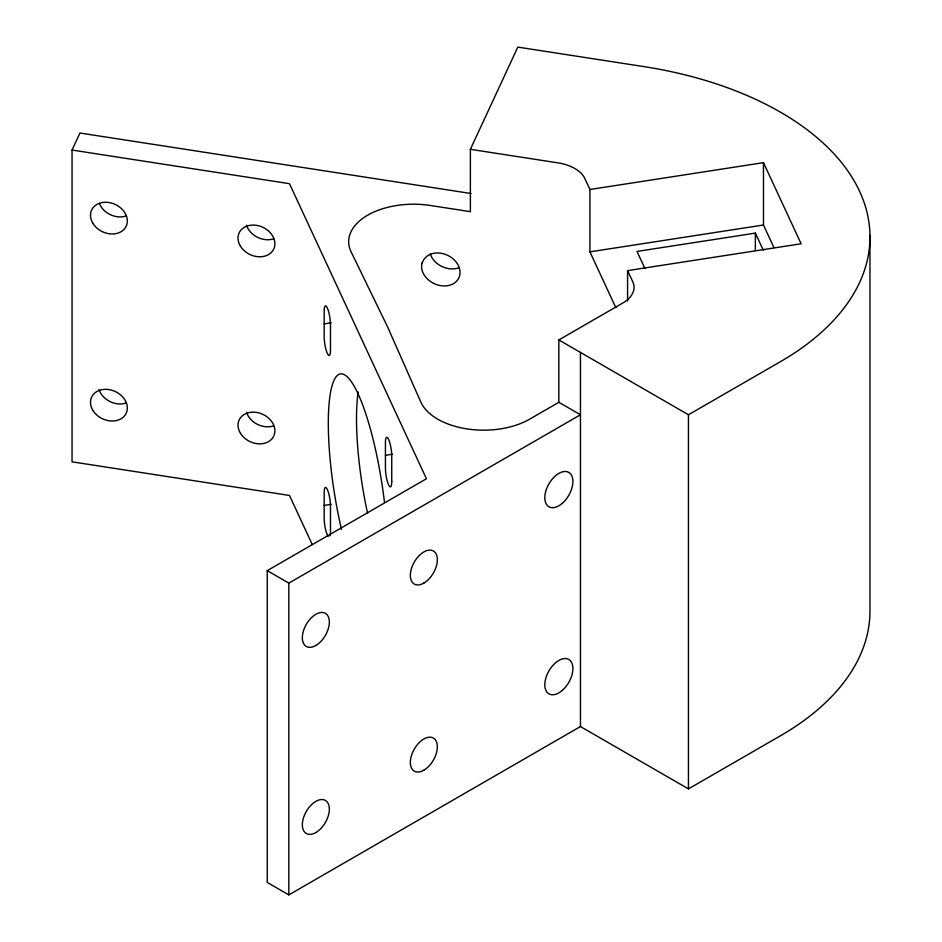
<?xml version="1.0" encoding="UTF-8"?>
<svg xmlns="http://www.w3.org/2000/svg" width="942" height="942" viewBox="0 0 942 942"><rect width="100%" height="100%" fill="white"/><g stroke="black" fill="none" stroke-linecap="round" stroke-linejoin="round"><path stroke-width="1.41" d="M312.308 544.641L289.488 495.457L72.039 461.827L72.039 150.049L79.94 133.01L471.012 193.51M470.376 149.319L517.817 47.1L643.563 66.552A305.479 176.366 0 0 1 859.575 191.261A305.479 176.366 0 0 1 780.506 361.622L688.449 414.763L558.841 339.944L558.841 402.293L529.569 419.202A64.916 37.48 0 0 1 466.502 428.834A64.916 37.48 0 0 1 420.78 401.975L387.468 326.65L351.083 251.808A64.916 37.48 0 0 1 367.415 215.341A64.916 37.48 0 0 1 430.388 205.486L470.376 211.667L470.376 149.319L557.794 162.836A38.175 22.043 0 0 1 584.794 178.427L589.939 189.495L589.939 251.855L615.856 307.716M558.841 339.944L622.839 302.994A38.175 22.043 0 0 0 632.73 281.693L627.584 270.625L801.124 243.778L763.467 162.648L589.939 189.495M869.961 235.312L869.961 609.45A305.479 176.366 0 0 1 780.506 735.749L688.449 788.901L580.449 726.541L288.841 894.9L267.245 882.43L267.245 570.652L426.432 478.748L289.488 183.69L72.039 150.049M267.245 570.652L288.841 583.122L580.449 414.763L558.841 402.293M589.939 251.855L763.467 225.008L773.971 247.616M763.279 250.207L755.354 233.121L637.016 251.432L644.94 268.517M324.166 323.895L331.172 322.812M385.431 455.292L392.437 454.209M324.166 505.395L331.172 504.311M763.467 162.648L763.467 225.008M755.354 233.121L755.354 250.395M688.449 414.763L688.449 788.901M627.584 270.625L627.584 301.075M580.449 352.414L580.449 726.541M288.841 583.122L288.841 894.9M341.51 529.463A114.559 24.209 81.2 0 1 338.319 374.716A114.559 24.209 81.2 0 1 384.454 502.216M458.365 267.952A19.853 15.661 24.9 0 1 430.247 253.751M273.58 425.89A19.087 15.06 24.9 0 1 246.545 412.243M273.58 238.821A19.087 15.06 24.9 0 1 246.545 225.173M126.04 216.001A19.087 15.06 24.9 0 1 99.357 203.378M126.04 403.058A19.087 15.06 24.9 0 1 99.016 389.411M367.557 513.26A114.559 25.281 80.8 0 1 358.172 392.025M328.134 536.339A12.187 2.579 81.2 0 1 324.166 518.171L324.166 492.607A12.187 2.579 81.2 0 1 327.321 489.451A12.187 2.579 81.2 0 1 330.477 506.195L330.477 531.771A12.187 2.579 81.2 0 1 330.053 535.833M422.134 262.924C419.967 270.189 424.571 277.395 430.388 281.411A19.853 15.661 24.9 0 0 455.339 282.341A19.853 15.661 24.9 0 0 455.339 261.052A19.853 15.661 24.9 0 0 430.388 254.258L426.785 256.318L423.947 259.274L422.134 262.924M391.742 481.656L391.742 456.093A12.187 2.579 81.2 0 0 388.587 439.349A12.187 2.579 81.2 0 0 385.431 442.505L385.431 468.068A12.187 2.579 81.2 0 0 388.587 484.812A12.187 2.579 81.2 0 0 391.742 481.656M330.477 350.259L330.477 324.696A12.187 2.579 81.2 0 0 327.321 307.952A12.187 2.579 81.2 0 0 324.166 311.107L324.166 336.671A12.187 2.579 81.2 0 0 327.321 353.415A12.187 2.579 81.2 0 0 330.477 350.259M562.48 503.158A19.853 11.469 -60 0 0 568.78 472.401A19.853 11.469 -60 0 0 545.288 493.219A19.853 11.469 -60 0 0 562.48 503.158M562.48 690.227A19.853 11.469 -60 0 0 568.78 659.459A19.853 11.469 -60 0 0 545.288 680.289A19.853 11.469 -60 0 0 562.48 690.227M240.481 246.251A19.087 15.06 24.9 0 0 272.426 251.196A19.087 15.06 24.9 0 0 256.448 225.338A19.087 15.06 24.9 0 0 240.481 246.251M240.481 433.32A19.087 15.06 24.9 0 0 272.426 438.265A19.087 15.06 24.9 0 0 256.448 412.408A19.087 15.06 24.9 0 0 240.481 433.32M92.952 223.431A19.087 15.06 24.9 0 0 124.886 228.376A19.087 15.06 24.9 0 0 108.919 202.518A19.087 15.06 24.9 0 0 92.952 223.431M92.952 410.5A19.087 15.06 24.9 0 0 124.886 415.434A19.087 15.06 24.9 0 0 108.919 389.588A19.087 15.06 24.9 0 0 92.952 410.5M315.841 832.54A19.087 11.021 -60 0 0 327.533 802.407A19.087 11.021 -60 0 0 304.148 815.913A19.087 11.021 -60 0 0 315.841 832.54M423.841 583.122A19.087 11.021 -60 0 0 435.534 552.989A19.087 11.021 -60 0 0 412.149 566.495A19.087 11.021 -60 0 0 423.841 583.122M315.841 645.482A19.087 11.021 -60 0 0 327.533 615.35A19.087 11.021 -60 0 0 304.148 628.844A19.087 11.021 -60 0 0 315.841 645.482M423.841 770.191A19.087 11.021 -60 0 0 435.534 740.059A19.087 11.021 -60 0 0 412.149 753.553A19.087 11.021 -60 0 0 423.841 770.191"/></g></svg>
